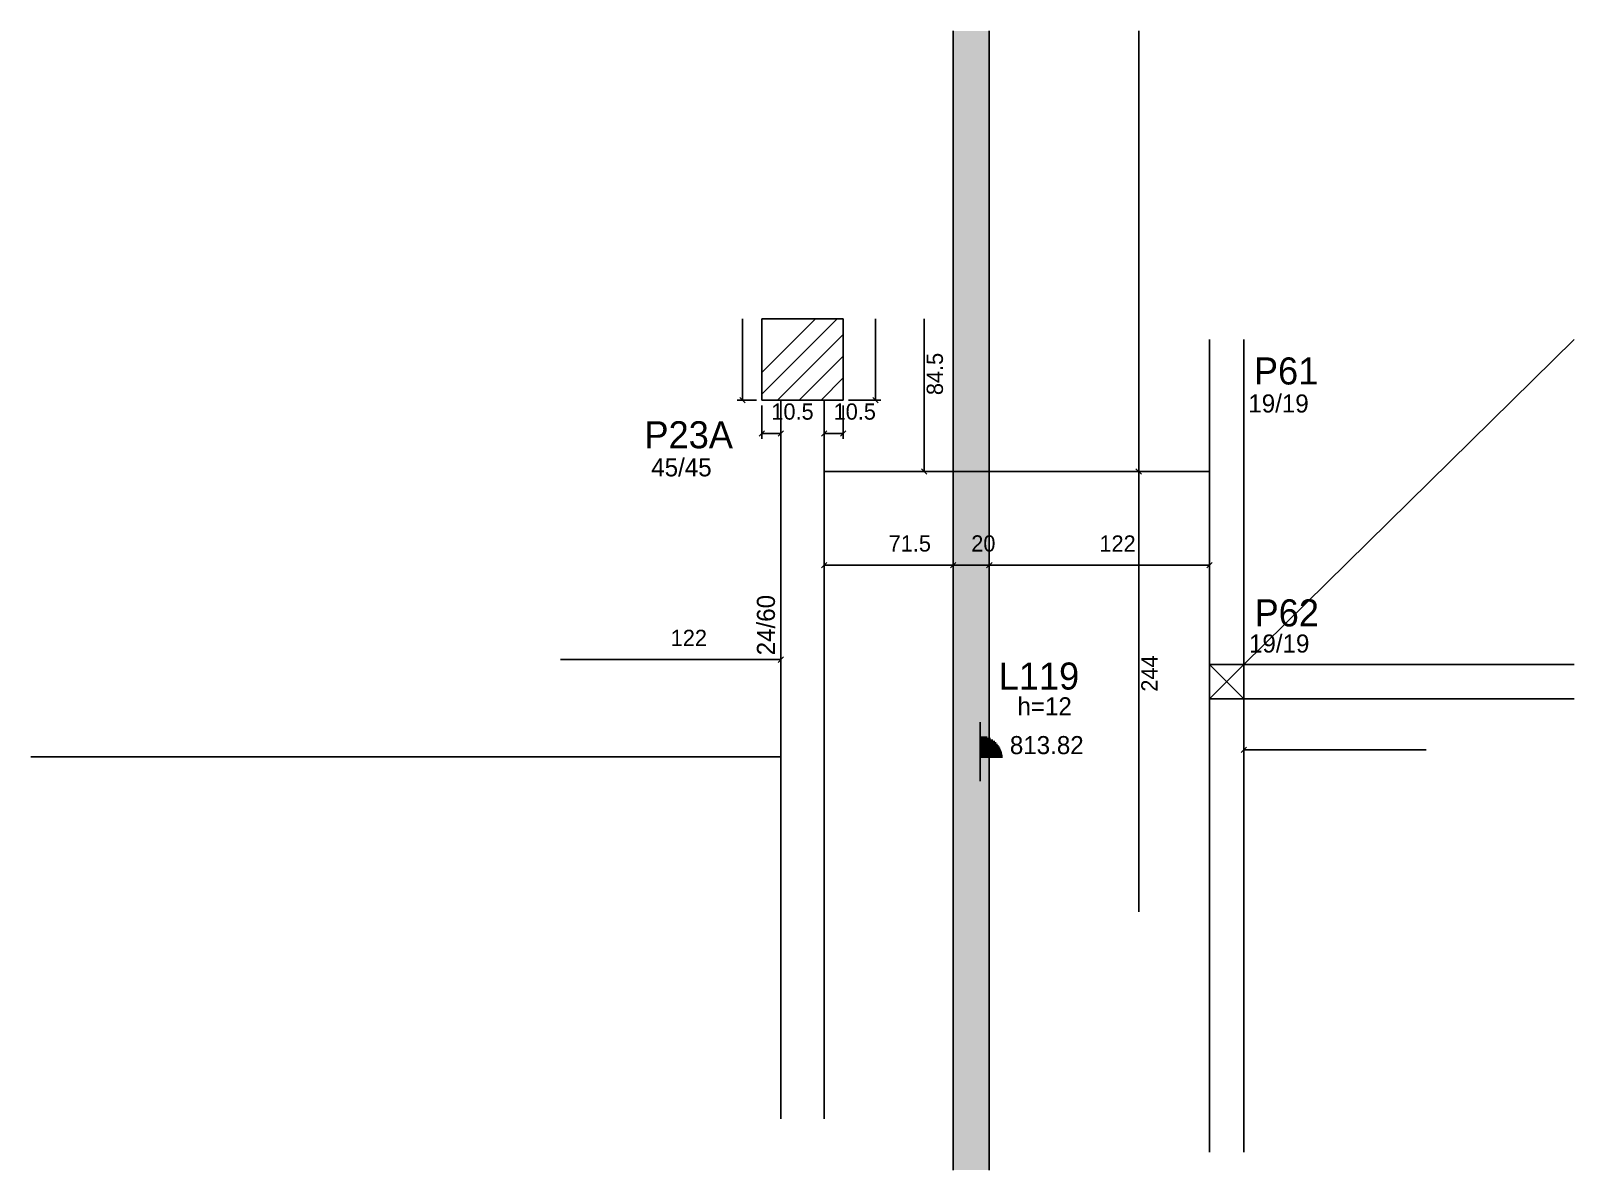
# Model space of a CAD drawing. Header units: metres. Extents: x 4795 to 5650, y 2062 to 2693.
import ezdxf

# ---------------------------------------------------------------- set-up
doc = ezdxf.new("R2010")
doc.units = ezdxf.units.M
for name, color, linetype in [('1', 7, 'Continuous'), ('3', 7, 'Continuous'), ('4', 7, 'Continuous'), ('7', 7, 'Continuous'), ('Hachura', 7, 'Continuous'), ('Painéis', 7, 'Continuous')]:
    doc.layers.add(name, color=color, linetype=linetype)

msp = doc.modelspace()

# ---------------------------------------------------------------- hatches: boundary and pattern name
at = {"layer": 'Hachura'}
h = msp.add_hatch(color=7, dxfattribs=at)
h.dxf.hatch_style = 1
h.paths.add_polyline_path([(5326.42, 2061.82), (5306.42, 2061.82), (5306.42, 2692.82), (5326.42, 2692.82), (5326.42, 2061.82)])

# ---------------------------------------------------------------- linework, layer by layer
at = {"layer": '1', "color": 1, "lineweight": 25}
for p, q in [((5467.42, 2341.82), (5650.42, 2521.82)), ((5448.42, 2322.82), (5467.42, 2341.82)), ((5467.42, 2322.82), (5448.42, 2341.82))]:
    msp.add_line(p, q, dxfattribs=at)
at = {"layer": '3', "color": 3, "lineweight": 25}
for p, q in [((5200.42, 2491.62), (5242.12, 2533.32)), ((5200.42, 2503.64), (5230.1, 2533.32)), ((5209.14, 2488.32), (5245.42, 2524.6)), ((5221.16, 2488.32), (5245.42, 2512.58)), ((5233.19, 2488.32), (5245.42, 2500.56)), ((5245.21, 2488.32), (5245.42, 2488.54)), ((5321.32, 2302.21), (5321.32, 2309.92)), ((5321.32, 2302.21), (5321.32, 2277.21)), ((5321.32, 2301.6), (5325.17, 2301.6)), ((5321.32, 2300.81), (5327.07, 2300.81)), ((5321.32, 2300.02), (5328.39, 2300.02)), ((5321.32, 2299.22), (5329.43, 2299.22)), ((5321.32, 2298.43), (5330.28, 2298.43)), ((5321.32, 2297.64), (5330.99, 2297.64)), ((5321.32, 2296.85), (5331.59, 2296.85)), ((5321.32, 2296.05), (5332.09, 2296.05)), ((5321.32, 2295.26), (5332.52, 2295.26)), ((5321.32, 2294.47), (5332.88, 2294.47)), ((5321.32, 2293.67), (5333.18, 2293.67)), ((5321.32, 2292.88), (5333.41, 2292.88)), ((5321.32, 2292.09), (5333.59, 2292.09)), ((5321.32, 2291.3), (5333.72, 2291.3)), ((5321.32, 2290.5), (5333.82, 2290.5))]:
    msp.add_line(p, q, dxfattribs=at)
for points in [[(5448.42, 2521.82), (5448.42, 2341.82)], [(5467.42, 2341.82), (5467.42, 2521.82)], [(5210.92, 2488.32), (5210.92, 2090.32)], [(5234.92, 2090.32), (5234.92, 2488.32)], [(5650.42, 2341.82), (5467.42, 2341.82)], [(5448.42, 2322.82), (5448.42, 2071.82)], [(5467.42, 2071.82), (5467.42, 2322.82)], [(5467.42, 2322.82), (5650.42, 2322.82)]]:
    msp.add_lwpolyline(points, dxfattribs=at)
at = {"layer": '7', "color": 7, "lineweight": 25}
for points in [[(5200.42, 2488.32), (5245.42, 2488.32), (5245.42, 2533.32), (5200.42, 2533.32), (5200.42, 2488.32)], [(5448.42, 2322.82), (5467.42, 2322.82), (5467.42, 2341.82), (5448.42, 2341.82), (5448.42, 2322.82)]]:
    msp.add_lwpolyline(points, dxfattribs=at)
at = {"layer": 'Painéis', "color": 200, "lineweight": 25}
for p, q in [((5306.42, 2692.82), (5306.42, 2061.82)), ((5326.42, 2692.82), (5326.42, 2061.82)), ((5234.92, 2448.82), (5448.42, 2448.82)), ((5210.92, 2290.82), (4795.42, 2290.82))]:
    msp.add_line(p, q, dxfattribs=at)
at = {"layer": 'Painéis', "color": 4, "lineweight": 25}
for p, q in [((5409.17, 2448.82), (5409.17, 2692.82)), ((5189.65, 2488.32), (5189.65, 2533.32)), ((5263.41, 2488.32), (5263.41, 2533.32)), ((5290.36, 2448.82), (5290.36, 2533.32)), ((5197.42, 2488.32), (5186.65, 2488.32)), ((5248.42, 2488.32), (5266.41, 2488.32)), ((5200.42, 2485.32), (5200.42, 2466.88)), ((5210.92, 2485.32), (5210.92, 2466.88)), ((5234.92, 2485.32), (5234.92, 2466.88)), ((5245.42, 2485.32), (5245.42, 2466.88)), ((5210.92, 2469.88), (5200.42, 2469.88)), ((5234.92, 2469.88), (5245.42, 2469.88)), ((5409.17, 2204.82), (5409.17, 2448.82)), ((5234.92, 2396.83), (5306.42, 2396.83)), ((5306.42, 2396.83), (5326.42, 2396.83)), ((5326.42, 2396.83), (5448.42, 2396.83)), ((5088.92, 2344.57), (5210.92, 2344.57)), ((5467.42, 2294.64), (5568.42, 2294.64))]:
    msp.add_line(p, q, dxfattribs=at)
at = {"layer": 'Painéis', "color": 0, "lineweight": 25}
for p, q in [((5188.15, 2489.82), (5191.15, 2486.82)), ((5261.91, 2489.82), (5264.91, 2486.82)), ((5201.92, 2471.38), (5198.92, 2468.38)), ((5209.42, 2468.38), (5212.42, 2471.38)), ((5236.42, 2471.38), (5233.42, 2468.38)), ((5243.92, 2468.38), (5246.92, 2471.38)), ((5288.86, 2450.32), (5291.86, 2447.32)), ((5410.67, 2447.32), (5407.67, 2450.32)), ((5407.67, 2450.32), (5410.67, 2447.32)), ((5236.42, 2398.33), (5233.42, 2395.33)), ((5304.92, 2395.33), (5307.92, 2398.33)), ((5307.92, 2398.33), (5304.92, 2395.33)), ((5324.92, 2395.33), (5327.92, 2398.33)), ((5327.92, 2398.33), (5324.92, 2395.33)), ((5446.92, 2395.33), (5449.92, 2398.33)), ((5209.42, 2343.07), (5212.42, 2346.07)), ((5468.92, 2296.14), (5465.92, 2293.14))]:
    msp.add_line(p, q, dxfattribs=at)

# ---------------------------------------------------------------- texts
at = {"layer": '3', "color": 3, "lineweight": 25}
for s, p in [('19/19', (5469.92, 2481.45)), ('45/45', (5139.12, 2446.07)), ('19/19', (5470.3, 2348.49)), ('h=12', (5342.01, 2313.71)), ('813.82', (5337.81, 2292.23))]:
    msp.add_text(s, height=10, dxfattribs=at).set_placement(p)
msp.add_text('24/60', height=10, rotation=90, dxfattribs=at).set_placement((5207.66, 2346.94))
at = {"layer": '4', "color": 4, "lineweight": 25}
for s, p in [('P61', (5472.99, 2496.96)), ('P23A', (5135.34, 2461.61)), ('P62', (5473.37, 2362.98)), ('L119', (5331.6, 2327.97))]:
    msp.add_text(s, height=15, dxfattribs=at).set_placement(p)
at = {"layer": 'Painéis', "color": 240, "lineweight": 25}
for s, p in [('84.5', (5300.74, 2491.07)), ('244', (5419.61, 2326.82))]:
    msp.add_text(s, height=9, rotation=90, dxfattribs=at).set_placement(p)
for s, p in [('10.5', (5205.67, 2477.48)), ('10.5', (5240.17, 2477.48)), ('71.5', (5270.67, 2404.43)), ('20', (5316.42, 2404.42)), ('122', (5387.42, 2404.38)), ('122', (5149.92, 2352.12))]:
    msp.add_text(s, height=9, dxfattribs=at).set_placement(p)

doc.saveas('drawing.dxf')
